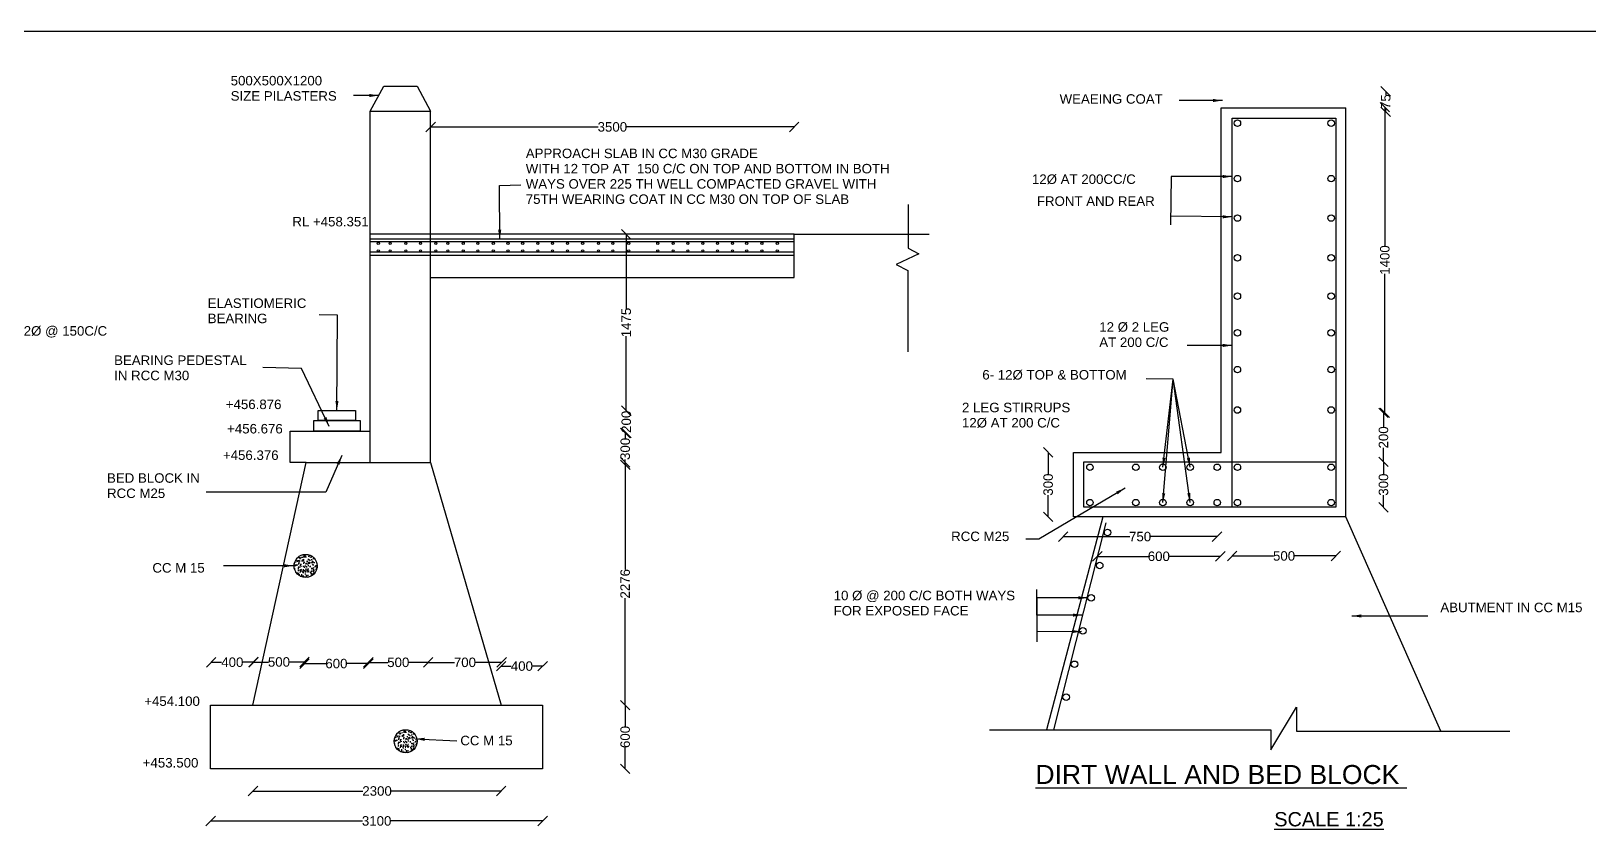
# Model space of a CAD drawing. Header units: millimetres. Extents: x -53237271 to -53214178, y 22158401 to 22173572.
# Drawn here: x -53226931 to -53218724, y 22169341 to 22173572 of the extents above; entities that cross this region are included whole.
import ezdxf

# ---------------------------------------------------------------- set-up
doc = ezdxf.new("R2010")
doc.units = ezdxf.units.MM
doc.header["$MEASUREMENT"] = 0
for name, color, linetype in [('DIMENSION', 7, 'Continuous'), ('DRAWING', 2, 'Continuous'), ('TEXT', 7, 'Continuous')]:
    doc.layers.add(name, color=color, linetype=linetype)
doc.styles.get("Standard").update_dxf_attribs({"font": 'arial.ttf', "height": 50})
doc.dimstyles.get("Standard").update_dxf_attribs({"dimtxt": 50, "dimasz": 50, "dimexe": 0.18, "dimexo": 0.0625, "dimgap": 0.09, "dimtad": 0, "dimdec": 0, "dimzin": 0, "dimdsep": 46, "dimtxsty": 'Standard', "dimblk": 'OBLIQUE', "dimcen": 0.09, "dimse1": 1, "dimse2": 1, "dimadec": 0, "dimazin": 0, "dimtfac": 1, "dimtdec": 0, "dimtofl": 0, "dimtmove": 0, "dimatfit": 3, "dimfxl": 1, "dimtolj": 1, "dimtzin": 0, "dimarcsym": 0})

# ---------------------------------------------------------------- blocks, each defined once
blk = doc.blocks.new('_Oblique')
at = {"color": 0, "linetype": 'ByBlock', "lineweight": -2}
blk.add_line((-0.5, -0.5), (0.5, 0.5), dxfattribs=at)
blk = doc.blocks.new('*D89')
at = {"layer": 'Defpoints', "color": 0, "transparency": 16777216}
for p in [(-53222911.3, 22173067.6), (-53224826.4, 22172502.3), (-53222911.3, 22172502.3)]:
    blk.add_point(p, dxfattribs=at)
at = {"layer": 'DIMENSION', "color": 0, "lineweight": -2, "transparency": 16777216}
for p, q in [((-53224826.4, 22173067.6), (-53223943.5, 22173067.6)), ((-53222911.3, 22173067.6), (-53223794.2, 22173067.6))]:
    blk.add_line(p, q, dxfattribs=at)
at = {"layer": 'DIMENSION', "color": 0, "lineweight": -2, "transparency": 16777216, "xscale": 50, "yscale": 50, "zscale": 50, "rotation": 180}
blk.add_blockref('_Oblique', (-53224826.4, 22173067.6), dxfattribs=at)
at = {"layer": 'DIMENSION', "color": 0, "lineweight": -2, "transparency": 16777216, "xscale": 50, "yscale": 50, "zscale": 50}
blk.add_blockref('_Oblique', (-53222911.3, 22173067.6), dxfattribs=at)
at = {"layer": 'DIMENSION', "color": 0, "transparency": 16777216, "insert": (-53223868.8, 22173067.6), "char_height": 50, "attachment_point": 5}
blk.add_mtext('\\A1;3500', dxfattribs=at)
blk = doc.blocks.new('*D90')
at = {"layer": 'Defpoints', "color": 0, "transparency": 16777216}
for p in [(-53225145.2, 22172502.3), (-53225145.2, 22171573.7), (-53223795.8, 22171573.7)]:
    blk.add_point(p, dxfattribs=at)
at = {"layer": 'DIMENSION', "color": 0, "lineweight": -2, "transparency": 16777216}
for p, q in [((-53223795.8, 22172502.3), (-53223795.8, 22172110.6)), ((-53223795.8, 22171573.7), (-53223795.8, 22171965.4))]:
    blk.add_line(p, q, dxfattribs=at)
at = {"layer": 'DIMENSION', "color": 0, "lineweight": -2, "transparency": 16777216, "xscale": 50, "yscale": 50, "zscale": 50}
for p, rotation in [((-53223795.8, 22172502.3), 90), ((-53223795.8, 22171573.7), 270)]:
    blk.add_blockref('_Oblique', p, dxfattribs=dict(at, rotation=rotation))
at = {"layer": 'DIMENSION', "color": 0, "transparency": 16777216, "insert": (-53223795.8, 22172038), "char_height": 50, "attachment_point": 5, "rotation": 90}
blk.add_mtext('\\A1;1475', dxfattribs=at)
blk = doc.blocks.new('*D91')
at = {"layer": 'Defpoints', "color": 0, "transparency": 16777216}
for p in [(-53223795.8, 22171573.7), (-53223801.6, 22171456.8), (-53223795.4, 22171456.8)]:
    blk.add_point(p, dxfattribs=at)
at = {"layer": 'DIMENSION', "color": 0, "lineweight": -2, "transparency": 16777216}
for p, q in [((-53223795.4, 22171573.7), (-53223795.4, 22171570.9)), ((-53223795.4, 22171456.8), (-53223795.4, 22171459.6))]:
    blk.add_line(p, q, dxfattribs=at)
at = {"layer": 'DIMENSION', "color": 0, "lineweight": -2, "transparency": 16777216, "xscale": 50, "yscale": 50, "zscale": 50}
for p, rotation in [((-53223795.4, 22171573.7), 90), ((-53223795.4, 22171456.8), 270)]:
    blk.add_blockref('_Oblique', p, dxfattribs=dict(at, rotation=rotation))
at = {"layer": 'DIMENSION', "color": 0, "transparency": 16777216, "insert": (-53223795.4, 22171515.3), "char_height": 50, "attachment_point": 5, "rotation": 90}
blk.add_mtext('\\A1;200', dxfattribs=at)
blk = doc.blocks.new('*D92')
at = {"layer": 'Defpoints', "color": 0, "transparency": 16777216}
for p in [(-53223795.4, 22171456.8), (-53223803.9, 22171288.5), (-53223800.8, 22171288.5)]:
    blk.add_point(p, dxfattribs=at)
at = {"layer": 'DIMENSION', "color": 0, "lineweight": -2, "transparency": 16777216}
for p, q in [((-53223800.8, 22171456.8), (-53223800.8, 22171427.9)), ((-53223800.8, 22171288.5), (-53223800.8, 22171317.4))]:
    blk.add_line(p, q, dxfattribs=at)
at = {"layer": 'DIMENSION', "color": 0, "lineweight": -2, "transparency": 16777216, "xscale": 50, "yscale": 50, "zscale": 50}
for p, rotation in [((-53223800.8, 22171456.8), 90), ((-53223800.8, 22171288.5), 270)]:
    blk.add_blockref('_Oblique', p, dxfattribs=dict(at, rotation=rotation))
at = {"layer": 'DIMENSION', "color": 0, "transparency": 16777216, "insert": (-53223800.8, 22171372.7), "char_height": 50, "attachment_point": 5, "rotation": 90}
blk.add_mtext('\\A1;300', dxfattribs=at)
blk = doc.blocks.new('*D93')
at = {"layer": 'Defpoints', "color": 0, "transparency": 16777216}
for p in [(-53224826.4, 22171301.6), (-53224935.6, 22170023.7), (-53223801.4, 22170023.7)]:
    blk.add_point(p, dxfattribs=at)
at = {"layer": 'DIMENSION', "color": 0, "lineweight": -2, "transparency": 16777216}
for p, q in [((-53223801.4, 22171301.6), (-53223801.4, 22170737.8)), ((-53223801.4, 22170023.7), (-53223801.4, 22170587.5))]:
    blk.add_line(p, q, dxfattribs=at)
at = {"layer": 'DIMENSION', "color": 0, "lineweight": -2, "transparency": 16777216, "xscale": 50, "yscale": 50, "zscale": 50}
for p, rotation in [((-53223801.4, 22171301.6), 90), ((-53223801.4, 22170023.7), 270)]:
    blk.add_blockref('_Oblique', p, dxfattribs=dict(at, rotation=rotation))
at = {"layer": 'DIMENSION', "color": 0, "transparency": 16777216, "insert": (-53223801.4, 22170662.6), "char_height": 50, "attachment_point": 5, "rotation": 90}
blk.add_mtext('\\A1;2276', dxfattribs=at)
blk = doc.blocks.new('*D94')
at = {"layer": 'Defpoints', "color": 0, "transparency": 16777216}
for p in [(-53224236.1, 22170023.7), (-53224236.1, 22169688.5), (-53223801.3, 22169688.5)]:
    blk.add_point(p, dxfattribs=at)
at = {"layer": 'DIMENSION', "color": 0, "lineweight": -2, "transparency": 16777216}
for p, q in [((-53223801.3, 22170023.7), (-53223801.3, 22169911.5)), ((-53223801.3, 22169688.5), (-53223801.3, 22169800.7))]:
    blk.add_line(p, q, dxfattribs=at)
at = {"layer": 'DIMENSION', "color": 0, "lineweight": -2, "transparency": 16777216, "xscale": 50, "yscale": 50, "zscale": 50}
for p, rotation in [((-53223801.3, 22170023.7), 90), ((-53223801.3, 22169688.5), 270)]:
    blk.add_blockref('_Oblique', p, dxfattribs=dict(at, rotation=rotation))
at = {"layer": 'DIMENSION', "color": 0, "transparency": 16777216, "insert": (-53223801.3, 22169856.1), "char_height": 50, "attachment_point": 5, "rotation": 90}
blk.add_mtext('\\A1;600', dxfattribs=at)
blk = doc.blocks.new('*D95')
at = {"layer": 'Defpoints', "color": 0, "transparency": 16777216}
for p in [(-53225762.1, 22170023.7), (-53224455, 22170023.7), (-53225762.1, 22169571.5)]:
    blk.add_point(p, dxfattribs=at)
at = {"layer": 'DIMENSION', "color": 0, "lineweight": -2, "transparency": 16777216}
for p, q in [((-53225762.1, 22169571.5), (-53225183.6, 22169571.5)), ((-53224455, 22169571.5), (-53225033.5, 22169571.5))]:
    blk.add_line(p, q, dxfattribs=at)
at = {"layer": 'DIMENSION', "color": 0, "lineweight": -2, "transparency": 16777216, "xscale": 50, "yscale": 50, "zscale": 50, "rotation": 180}
blk.add_blockref('_Oblique', (-53225762.1, 22169571.5), dxfattribs=at)
at = {"layer": 'DIMENSION', "color": 0, "lineweight": -2, "transparency": 16777216, "xscale": 50, "yscale": 50, "zscale": 50}
blk.add_blockref('_Oblique', (-53224455, 22169571.5), dxfattribs=at)
at = {"layer": 'DIMENSION', "color": 0, "transparency": 16777216, "insert": (-53225108.5, 22169571.5), "char_height": 50, "attachment_point": 5}
blk.add_mtext('\\A1;2300', dxfattribs=at)
blk = doc.blocks.new('*D96')
at = {"layer": 'Defpoints', "color": 0, "transparency": 16777216}
for p in [(-53225985.2, 22169688.5), (-53224236.1, 22169688.5), (-53225985.2, 22169414)]:
    blk.add_point(p, dxfattribs=at)
at = {"layer": 'DIMENSION', "color": 0, "lineweight": -2, "transparency": 16777216}
for p, q in [((-53225985.2, 22169414), (-53225185.3, 22169414)), ((-53224236.1, 22169414), (-53225036, 22169414))]:
    blk.add_line(p, q, dxfattribs=at)
at = {"layer": 'DIMENSION', "color": 0, "lineweight": -2, "transparency": 16777216, "xscale": 50, "yscale": 50, "zscale": 50, "rotation": 180}
blk.add_blockref('_Oblique', (-53225985.2, 22169414), dxfattribs=at)
at = {"layer": 'DIMENSION', "color": 0, "lineweight": -2, "transparency": 16777216, "xscale": 50, "yscale": 50, "zscale": 50}
blk.add_blockref('_Oblique', (-53224236.1, 22169414), dxfattribs=at)
at = {"layer": 'DIMENSION', "color": 0, "transparency": 16777216, "insert": (-53225110.7, 22169414), "char_height": 50, "attachment_point": 5}
blk.add_mtext('\\A1;3100', dxfattribs=at)
blk = doc.blocks.new('*D97')
at = {"layer": 'Defpoints', "color": 0, "transparency": 16777216}
for p in [(-53224236.1, 22170229), (-53224455, 22170023.7), (-53224236.1, 22170023.7)]:
    blk.add_point(p, dxfattribs=at)
at = {"layer": 'DIMENSION', "color": 0, "lineweight": -2, "transparency": 16777216}
for p, q in [((-53224455, 22170229), (-53224401.8, 22170229)), ((-53224236.1, 22170229), (-53224289.3, 22170229))]:
    blk.add_line(p, q, dxfattribs=at)
at = {"layer": 'DIMENSION', "color": 0, "lineweight": -2, "transparency": 16777216, "xscale": 50, "yscale": 50, "zscale": 50, "rotation": 180}
blk.add_blockref('_Oblique', (-53224455, 22170229), dxfattribs=at)
at = {"layer": 'DIMENSION', "color": 0, "lineweight": -2, "transparency": 16777216, "xscale": 50, "yscale": 50, "zscale": 50}
blk.add_blockref('_Oblique', (-53224236.1, 22170229), dxfattribs=at)
at = {"layer": 'DIMENSION', "color": 0, "transparency": 16777216, "insert": (-53224345.5, 22170229), "char_height": 50, "attachment_point": 5}
blk.add_mtext('\\A1;400', dxfattribs=at)
blk = doc.blocks.new('*D98')
at = {"layer": 'Defpoints', "color": 0, "transparency": 16777216}
for p in [(-53224839.3, 22170248.8), (-53224839.3, 22170246.2), (-53224451.9, 22170241.9)]:
    blk.add_point(p, dxfattribs=at)
at = {"layer": 'DIMENSION', "color": 0, "lineweight": -2, "transparency": 16777216}
for p, q in [((-53224839.3, 22170248.8), (-53224700.6, 22170248.8)), ((-53224451.9, 22170248.8), (-53224590.5, 22170248.8))]:
    blk.add_line(p, q, dxfattribs=at)
at = {"layer": 'DIMENSION', "color": 0, "lineweight": -2, "transparency": 16777216, "xscale": 50, "yscale": 50, "zscale": 50, "rotation": 180}
blk.add_blockref('_Oblique', (-53224839.3, 22170248.8), dxfattribs=at)
at = {"layer": 'DIMENSION', "color": 0, "lineweight": -2, "transparency": 16777216, "xscale": 50, "yscale": 50, "zscale": 50}
blk.add_blockref('_Oblique', (-53224451.9, 22170248.8), dxfattribs=at)
at = {"layer": 'DIMENSION', "color": 0, "transparency": 16777216, "insert": (-53224645.6, 22170248.8), "char_height": 50, "attachment_point": 5}
blk.add_mtext('\\A1;700', dxfattribs=at)
blk = doc.blocks.new('*D99')
at = {"layer": 'Defpoints', "color": 0, "transparency": 16777216}
for p in [(-53225154.2, 22170248.8), (-53225154.2, 22170246.2), (-53224839.3, 22170246.2)]:
    blk.add_point(p, dxfattribs=at)
at = {"layer": 'DIMENSION', "color": 0, "lineweight": -2, "transparency": 16777216}
for p, q in [((-53225154.2, 22170248.8), (-53225052, 22170248.8)), ((-53224839.3, 22170248.8), (-53224941.5, 22170248.8))]:
    blk.add_line(p, q, dxfattribs=at)
at = {"layer": 'DIMENSION', "color": 0, "lineweight": -2, "transparency": 16777216, "xscale": 50, "yscale": 50, "zscale": 50, "rotation": 180}
blk.add_blockref('_Oblique', (-53225154.2, 22170248.8), dxfattribs=at)
at = {"layer": 'DIMENSION', "color": 0, "lineweight": -2, "transparency": 16777216, "xscale": 50, "yscale": 50, "zscale": 50}
blk.add_blockref('_Oblique', (-53224839.3, 22170248.8), dxfattribs=at)
at = {"layer": 'DIMENSION', "color": 0, "transparency": 16777216, "insert": (-53224996.7, 22170248.8), "char_height": 50, "attachment_point": 5}
blk.add_mtext('\\A1;500', dxfattribs=at)
blk = doc.blocks.new('*D100')
at = {"layer": 'Defpoints', "color": 0, "transparency": 16777216}
for p in [(-53225491.2, 22170250.7), (-53225491.2, 22170242.4), (-53225154.2, 22170246.2)]:
    blk.add_point(p, dxfattribs=at)
at = {"layer": 'DIMENSION', "color": 0, "lineweight": -2, "transparency": 16777216}
for p, q in [((-53225491.2, 22170242.4), (-53225378.1, 22170242.4)), ((-53225154.2, 22170242.4), (-53225267.3, 22170242.4))]:
    blk.add_line(p, q, dxfattribs=at)
at = {"layer": 'DIMENSION', "color": 0, "lineweight": -2, "transparency": 16777216, "xscale": 50, "yscale": 50, "zscale": 50, "rotation": 180}
blk.add_blockref('_Oblique', (-53225491.2, 22170242.4), dxfattribs=at)
at = {"layer": 'DIMENSION', "color": 0, "lineweight": -2, "transparency": 16777216, "xscale": 50, "yscale": 50, "zscale": 50}
blk.add_blockref('_Oblique', (-53225154.2, 22170242.4), dxfattribs=at)
at = {"layer": 'DIMENSION', "color": 0, "transparency": 16777216, "insert": (-53225322.7, 22170242.4), "char_height": 50, "attachment_point": 5}
blk.add_mtext('\\A1;600', dxfattribs=at)
blk = doc.blocks.new('*D101')
at = {"layer": 'Defpoints', "color": 0, "transparency": 16777216}
for p in [(-53225759.7, 22170250.8), (-53225759.7, 22170250.8), (-53225491.2, 22170242.4)]:
    blk.add_point(p, dxfattribs=at)
at = {"layer": 'DIMENSION', "color": 0, "lineweight": -2, "transparency": 16777216}
for p, q in [((-53225759.7, 22170250.8), (-53225680.7, 22170250.8)), ((-53225491.2, 22170250.8), (-53225570.2, 22170250.8))]:
    blk.add_line(p, q, dxfattribs=at)
at = {"layer": 'DIMENSION', "color": 0, "lineweight": -2, "transparency": 16777216, "xscale": 50, "yscale": 50, "zscale": 50, "rotation": 180}
blk.add_blockref('_Oblique', (-53225759.7, 22170250.8), dxfattribs=at)
at = {"layer": 'DIMENSION', "color": 0, "lineweight": -2, "transparency": 16777216, "xscale": 50, "yscale": 50, "zscale": 50}
blk.add_blockref('_Oblique', (-53225491.2, 22170250.8), dxfattribs=at)
at = {"layer": 'DIMENSION', "color": 0, "transparency": 16777216, "insert": (-53225625.4, 22170250.8), "char_height": 50, "attachment_point": 5}
blk.add_mtext('\\A1;500', dxfattribs=at)
blk = doc.blocks.new('*D102')
at = {"layer": 'Defpoints', "color": 0, "transparency": 16777216}
for p in [(-53225982.2, 22170249.4), (-53225982.2, 22170245.3), (-53225759.7, 22170250.8)]:
    blk.add_point(p, dxfattribs=at)
at = {"layer": 'DIMENSION', "color": 0, "lineweight": -2, "transparency": 16777216}
for p, q in [((-53225982.2, 22170249.4), (-53225927.2, 22170249.4)), ((-53225759.7, 22170249.4), (-53225814.7, 22170249.4))]:
    blk.add_line(p, q, dxfattribs=at)
at = {"layer": 'DIMENSION', "color": 0, "lineweight": -2, "transparency": 16777216, "xscale": 50, "yscale": 50, "zscale": 50, "rotation": 180}
blk.add_blockref('_Oblique', (-53225982.2, 22170249.4), dxfattribs=at)
at = {"layer": 'DIMENSION', "color": 0, "lineweight": -2, "transparency": 16777216, "xscale": 50, "yscale": 50, "zscale": 50}
blk.add_blockref('_Oblique', (-53225759.7, 22170249.4), dxfattribs=at)
at = {"layer": 'DIMENSION', "color": 0, "transparency": 16777216, "insert": (-53225871, 22170249.4), "char_height": 50, "attachment_point": 5}
blk.add_mtext('\\A1;400', dxfattribs=at)
blk = doc.blocks.new('*D103')
at = {"layer": 'Defpoints', "color": 0, "transparency": 16777216}
for p in [(-53220603, 22171065.1), (-53220056.9, 22171065.1), (-53220603, 22170808.9)]:
    blk.add_point(p, dxfattribs=at)
at = {"layer": 'DIMENSION', "color": 0, "lineweight": -2, "transparency": 16777216}
for p, q in [((-53220603, 22170808.9), (-53220385.2, 22170808.9)), ((-53220056.9, 22170808.9), (-53220274.7, 22170808.9))]:
    blk.add_line(p, q, dxfattribs=at)
at = {"layer": 'DIMENSION', "color": 0, "lineweight": -2, "transparency": 16777216, "xscale": 50, "yscale": 50, "zscale": 50, "rotation": 180}
blk.add_blockref('_Oblique', (-53220603, 22170808.9), dxfattribs=at)
at = {"layer": 'DIMENSION', "color": 0, "lineweight": -2, "transparency": 16777216, "xscale": 50, "yscale": 50, "zscale": 50}
blk.add_blockref('_Oblique', (-53220056.9, 22170808.9), dxfattribs=at)
at = {"layer": 'DIMENSION', "color": 0, "transparency": 16777216, "insert": (-53220330, 22170808.9), "char_height": 50, "attachment_point": 5}
blk.add_mtext('\\A1;500', dxfattribs=at)
blk = doc.blocks.new('*D104')
at = {"layer": 'Defpoints', "color": 0, "transparency": 16777216}
for p in [(-53221313.5, 22170807.1), (-53221313.5, 22170807.1), (-53220666.1, 22170809.2)]:
    blk.add_point(p, dxfattribs=at)
at = {"layer": 'DIMENSION', "color": 0, "lineweight": -2, "transparency": 16777216}
for p, q in [((-53221313.5, 22170807.1), (-53221045.2, 22170807.1)), ((-53220666.1, 22170807.1), (-53220934.4, 22170807.1))]:
    blk.add_line(p, q, dxfattribs=at)
at = {"layer": 'DIMENSION', "color": 0, "lineweight": -2, "transparency": 16777216, "xscale": 50, "yscale": 50, "zscale": 50, "rotation": 180}
blk.add_blockref('_Oblique', (-53221313.5, 22170807.1), dxfattribs=at)
at = {"layer": 'DIMENSION', "color": 0, "lineweight": -2, "transparency": 16777216, "xscale": 50, "yscale": 50, "zscale": 50}
blk.add_blockref('_Oblique', (-53220666.1, 22170807.1), dxfattribs=at)
at = {"layer": 'DIMENSION', "color": 0, "transparency": 16777216, "insert": (-53220989.8, 22170807.1), "char_height": 50, "attachment_point": 5}
blk.add_mtext('\\A1;600', dxfattribs=at)
blk = doc.blocks.new('*D105')
at = {"layer": 'Defpoints', "color": 0, "transparency": 16777216}
for p in [(-53221493.7, 22170919.4), (-53221493.7, 22170910.9), (-53220683.1, 22170908.8)]:
    blk.add_point(p, dxfattribs=at)
at = {"layer": 'DIMENSION', "color": 0, "lineweight": -2, "transparency": 16777216}
for p, q in [((-53221493.7, 22170910.9), (-53221143.4, 22170910.9)), ((-53220683.1, 22170910.9), (-53221033.4, 22170910.9))]:
    blk.add_line(p, q, dxfattribs=at)
at = {"layer": 'DIMENSION', "color": 0, "lineweight": -2, "transparency": 16777216, "xscale": 50, "yscale": 50, "zscale": 50, "rotation": 180}
blk.add_blockref('_Oblique', (-53221493.7, 22170910.9), dxfattribs=at)
at = {"layer": 'DIMENSION', "color": 0, "lineweight": -2, "transparency": 16777216, "xscale": 50, "yscale": 50, "zscale": 50}
blk.add_blockref('_Oblique', (-53220683.1, 22170910.9), dxfattribs=at)
at = {"layer": 'DIMENSION', "color": 0, "transparency": 16777216, "insert": (-53221088.4, 22170910.9), "char_height": 50, "attachment_point": 5}
blk.add_mtext('\\A1;750', dxfattribs=at)
blk = doc.blocks.new('*D106')
at = {"layer": 'Defpoints', "color": 0, "transparency": 16777216}
for p in [(-53221439, 22171354.3), (-53221572.8, 22171014.9), (-53221439, 22171014.9)]:
    blk.add_point(p, dxfattribs=at)
at = {"layer": 'DIMENSION', "color": 0, "lineweight": -2, "transparency": 16777216}
for p, q in [((-53221572.8, 22171354.3), (-53221572.8, 22171239.8)), ((-53221572.8, 22171014.9), (-53221572.8, 22171129.4))]:
    blk.add_line(p, q, dxfattribs=at)
at = {"layer": 'DIMENSION', "color": 0, "lineweight": -2, "transparency": 16777216, "xscale": 50, "yscale": 50, "zscale": 50}
for p, rotation in [((-53221572.8, 22171354.3), 90), ((-53221572.8, 22171014.9), 270)]:
    blk.add_blockref('_Oblique', p, dxfattribs=dict(at, rotation=rotation))
at = {"layer": 'DIMENSION', "color": 0, "transparency": 16777216, "insert": (-53221572.8, 22171184.6), "char_height": 50, "attachment_point": 5, "rotation": 90}
blk.add_mtext('\\A1;300', dxfattribs=at)
blk = doc.blocks.new('*D107')
at = {"layer": 'Defpoints', "color": 0, "transparency": 16777216}
for p in [(-53220056.9, 22171304.2), (-53220056.9, 22171065.1), (-53219806.1, 22171065.1)]:
    blk.add_point(p, dxfattribs=at)
at = {"layer": 'DIMENSION', "color": 0, "lineweight": -2, "transparency": 16777216}
for p, q in [((-53219806.1, 22171304.2), (-53219806.1, 22171239.8)), ((-53219806.1, 22171065.1), (-53219806.1, 22171129.4))]:
    blk.add_line(p, q, dxfattribs=at)
at = {"layer": 'DIMENSION', "color": 0, "lineweight": -2, "transparency": 16777216, "xscale": 50, "yscale": 50, "zscale": 50}
for p, rotation in [((-53219806.1, 22171304.2), 90), ((-53219806.1, 22171065.1), 270)]:
    blk.add_blockref('_Oblique', p, dxfattribs=dict(at, rotation=rotation))
at = {"layer": 'DIMENSION', "color": 0, "transparency": 16777216, "insert": (-53219806.1, 22171184.6), "char_height": 50, "attachment_point": 5, "rotation": 90}
blk.add_mtext('\\A1;300', dxfattribs=at)
blk = doc.blocks.new('*D108')
at = {"layer": 'Defpoints', "color": 0, "transparency": 16777216}
for p in [(-53219801.4, 22171562.2), (-53219806.1, 22171304.2), (-53219806.1, 22171304.2)]:
    blk.add_point(p, dxfattribs=at)
at = {"layer": 'DIMENSION', "color": 0, "lineweight": -2, "transparency": 16777216}
for p, q in [((-53219806.1, 22171562.2), (-53219806.1, 22171488.8)), ((-53219806.1, 22171304.2), (-53219806.1, 22171377.5))]:
    blk.add_line(p, q, dxfattribs=at)
at = {"layer": 'DIMENSION', "color": 0, "lineweight": -2, "transparency": 16777216, "xscale": 50, "yscale": 50, "zscale": 50}
for p, rotation in [((-53219806.1, 22171562.2), 90), ((-53219806.1, 22171304.2), 270)]:
    blk.add_blockref('_Oblique', p, dxfattribs=dict(at, rotation=rotation))
at = {"layer": 'DIMENSION', "color": 0, "transparency": 16777216, "insert": (-53219806.1, 22171433.2), "char_height": 50, "attachment_point": 5, "rotation": 90}
blk.add_mtext('\\A1;200', dxfattribs=at)
blk = doc.blocks.new('*D109')
at = {"layer": 'Defpoints', "color": 0, "transparency": 16777216}
for p in [(-53219810.8, 22173171.8), (-53219799, 22173171.8), (-53219801.4, 22171562.2)]:
    blk.add_point(p, dxfattribs=at)
at = {"layer": 'DIMENSION', "color": 0, "lineweight": -2, "transparency": 16777216}
for p, q in [((-53219799, 22173171.8), (-53219799, 22172439.3)), ((-53219799, 22171562.2), (-53219799, 22172294.7))]:
    blk.add_line(p, q, dxfattribs=at)
at = {"layer": 'DIMENSION', "color": 0, "lineweight": -2, "transparency": 16777216, "xscale": 50, "yscale": 50, "zscale": 50}
for p, rotation in [((-53219799, 22173171.8), 90), ((-53219799, 22171562.2), 270)]:
    blk.add_blockref('_Oblique', p, dxfattribs=dict(at, rotation=rotation))
at = {"layer": 'DIMENSION', "color": 0, "transparency": 16777216, "insert": (-53219799, 22172367), "char_height": 50, "attachment_point": 5, "rotation": 90}
blk.add_mtext('\\A1;1400', dxfattribs=at)
blk = doc.blocks.new('*D110')
at = {"layer": 'Defpoints', "color": 0, "transparency": 16777216}
for p in [(-53219801.4, 22173255.1), (-53219794.4, 22173255.1), (-53219803.2, 22173146.8)]:
    blk.add_point(p, dxfattribs=at)
at = {"layer": 'DIMENSION', "color": 0, "lineweight": -2, "transparency": 16777216}
for p, q in [((-53219794.4, 22173255.1), (-53219794.4, 22173236.9)), ((-53219794.4, 22173146.8), (-53219794.4, 22173165.1))]:
    blk.add_line(p, q, dxfattribs=at)
at = {"layer": 'DIMENSION', "color": 0, "lineweight": -2, "transparency": 16777216, "xscale": 50, "yscale": 50, "zscale": 50}
for p, rotation in [((-53219794.4, 22173255.1), 90), ((-53219794.4, 22173146.8), 270)]:
    blk.add_blockref('_Oblique', p, dxfattribs=dict(at, rotation=rotation))
at = {"layer": 'DIMENSION', "color": 0, "transparency": 16777216, "insert": (-53219794.4, 22173201), "char_height": 50, "attachment_point": 5, "rotation": 90}
blk.add_mtext('\\A1;75', dxfattribs=at)

msp = doc.modelspace()

# ---------------------------------------------------------------- hatches: boundary and pattern name
at = {"layer": 'DIMENSION'}
h = msp.add_hatch(dxfattribs=at)
h.set_pattern_fill('AR-CONC,_O', color=0, scale=5)
h.set_pattern_definition([(50, (-5171.062, 4311.425), (35.86300913, -3.137606749), [3.75, -41.25]), (355, (-5171.062, 4311.425), (-6.93756668, 37.609606685), [3, -33]), (100.4514, (-5168.074, 4311.164), (28.925469086, 34.471977103), [3.1870095, -35.0571056]), (46.1842, (-5171.062, 4321.425), (53.36205243, -8.275950716), [5.625, -61.875]), (96.6356, (-5166.616, 4320.735), (46.733135277, 48.705893545), [4.7805144, -52.58565]), (351.1842, (-5171.06, 4321.425), (46.733097257, 48.705930046), [4.5, -49.5]), (21, (-5166.062, 4318.925), (29.845352606, -20.130944533), [3.75, -41.25]), (326, (-5166.062, 4318.925), (12.165766596, 36.257502252), [3, -33]), (71.4514, (-5163.575, 4317.247), (42.01113143, 16.126524835), [3.1870095, -35.0571056]), (37.5, (-5171.062, 4311.425), (0.607992766, 16.6446926916), [0, -32.6, 0, -33.5, 0, -33.125]), (7.5, (-5171.062, 4311.425), (13.153476872, 19.720585594), [0, -19.1, 0, -31.85, 0, -12.625]), (327.5, (-5182.212, 4311.425), (26.6911218086, -1.1277435867), [0, -12.5, 0, -39, 0, -51.75]), (317.5, (-5187.212, 4311.425), (29.159308467, 5.005249117), [0, -16.25, 0, -25.9, 0, -36.75])])
h.paths.add_polyline_path([(-53225423.9, 22170756.7, 1), (-53225545.6, 22170756.7, 1)])
h = msp.add_hatch(dxfattribs=at)
h.set_pattern_fill('AR-CONC,_O', color=0, scale=5)
h.set_pattern_definition([(50, (-4644.103, 3388.484), (35.86300913, -3.137606749), [3.75, -41.25]), (355, (-4644.103, 3388.484), (-6.93756668, 37.609606685), [3, -33]), (100.4514, (-4641.114, 3388.222), (28.925469086, 34.471977103), [3.1870095, -35.0571056]), (46.1842, (-4644.103, 3398.484), (53.36205243, -8.275950716), [5.625, -61.875]), (96.6356, (-4639.656, 3397.794), (46.733135277, 48.705893545), [4.7805144, -52.58565]), (351.1842, (-4644.1, 3398.484), (46.733097257, 48.705930046), [4.5, -49.5]), (21, (-4639.103, 3395.984), (29.845352606, -20.130944533), [3.75, -41.25]), (326, (-4639.103, 3395.984), (12.165766596, 36.257502252), [3, -33]), (71.4514, (-4636.615, 3394.306), (42.01113143, 16.126524835), [3.1870095, -35.0571056]), (37.5, (-4644.103, 3388.484), (0.607992766, 16.6446926916), [0, -32.6, 0, -33.5, 0, -33.125]), (7.5, (-4644.103, 3388.484), (13.153476872, 19.720585594), [0, -19.1, 0, -31.85, 0, -12.625]), (327.5, (-4655.253, 3388.484), (26.6911218086, -1.1277435867), [0, -12.5, 0, -39, 0, -51.75]), (317.5, (-4660.253, 3388.484), (29.159308467, 5.005249117), [0, -16.25, 0, -25.9, 0, -36.75])])
h.paths.add_polyline_path([(-53224896.9, 22169833.7, 1), (-53225018.6, 22169833.7, 1)])

# ---------------------------------------------------------------- linework, layer by layer
at = {"layer": 'DIMENSION', "color": 0}
msp.add_lwpolyline([(-53214178, 22158401.3), (-53237270.9, 22158401.3), (-53237270.9, 22173571.8), (-53214178, 22173571.8)], close=True, dxfattribs=at)
at = {"layer": 'DRAWING', "color": 0}
for points in [[(-53225145.2, 22173150.9), (-53225072.5, 22173282), (-53224896.4, 22173282), (-53224826.4, 22173150.9)], [(-53225145.2, 22171301.6), (-53225145.2, 22173150.9), (-53224826.4, 22173150.9)], [(-53224826.4, 22172274.6), (-53224826.4, 22173152.8)], [(-53221285.4, 22171014.9), (-53221439, 22171014.9), (-53221439, 22171354.3), (-53220661.9, 22171354.3), (-53220661.9, 22173168.2), (-53220003.8, 22173168.2)], [(-53220003.8, 22171014.9), (-53220003.8, 22173168.2)], [(-53222310.9, 22172659.9), (-53222310.9, 22172430.2), (-53222253.5, 22172399), (-53222374.2, 22172342.9), (-53222312.8, 22172311.3), (-53222312.8, 22171883.8)], [(-53222911.3, 22172502.3), (-53225145.2, 22172502.3)], [(-53222911.3, 22172476.1), (-53225145.2, 22172476.1)], [(-53222911.3, 22172462.4), (-53225145.2, 22172462.4)], [(-53224826.4, 22171301.6), (-53224826.4, 22172274.6), (-53222911.3, 22172274.6), (-53222911.3, 22172502.3), (-53222198.9, 22172502.3)], [(-53222911.3, 22172407.9), (-53225145.2, 22172407.9)], [(-53222911.3, 22172391.5), (-53225145.2, 22172391.5)], [(-53225482.1, 22171301.6), (-53225566.3, 22171301.6), (-53225566.3, 22171466.2), (-53225145.2, 22171466.2)], [(-53225762.1, 22170023.7), (-53225482.1, 22171301.6), (-53224826.4, 22171301.6), (-53224455, 22170023.7)], [(-53219504.3, 22169886.7), (-53220003.8, 22171014.9), (-53221285.4, 22171014.9), (-53221581.1, 22169892.9)], [(-53221268.9, 22170983.5), (-53221544.7, 22169892.9)], [(-53221881.1, 22169892.9), (-53220399.1, 22169892.9), (-53220399.1, 22169787.8), (-53220264.5, 22170013.5), (-53220264.5, 22169886.7), (-53219141.1, 22169886.7)]]:
    msp.add_lwpolyline(points, dxfattribs=at)
for points in [[(-53220056.9, 22171065.1), (-53220603, 22171065.1), (-53220603, 22173113.1), (-53220056.9, 22173113.1)], [(-53225222.5, 22171522.2), (-53225417.9, 22171522.2), (-53225417.9, 22171574.8), (-53225222.5, 22171574.8)], [(-53225196.9, 22171466.2), (-53225441.4, 22171466.2), (-53225441.4, 22171522.2), (-53225196.9, 22171522.2)], [(-53221384.3, 22171304.2), (-53220056.9, 22171304.2), (-53220056.9, 22171065.1), (-53221384.3, 22171065.1)], [(-53225985.2, 22170023.7), (-53224236.1, 22170023.7), (-53224236.1, 22169688.5), (-53225985.2, 22169688.5)]]:
    msp.add_lwpolyline(points, close=True, dxfattribs=at)
for centre, radius in [((-53220576, 22173087.9), 17.2), ((-53220081.7, 22173087.9), 17.2), ((-53220576, 22172795.6), 17.2), ((-53220081.7, 22172795.6), 17.2), ((-53220576, 22172588), 17.2), ((-53220081.7, 22172588), 17.2), ((-53225101.9, 22172454.7), 5.54), ((-53225039.1, 22172454.7), 5.54), ((-53224957.3, 22172454.7), 5.54), ((-53224879.9, 22172454.7), 5.54), ((-53224799, 22172454.7), 5.54), ((-53224735.8, 22172454.7), 5.54), ((-53224654.3, 22172454.7), 5.54), ((-53224577.7, 22172454.7), 5.54), ((-53224496.1, 22172454.7), 5.54), ((-53224418.8, 22172454.7), 5.54), ((-53224341.3, 22172454.7), 5.54), ((-53224261.9, 22172454.7), 5.54), ((-53224183.9, 22172454.7), 5.54), ((-53224105.6, 22172454.7), 5.54), ((-53224025.5, 22172454.7), 5.54), ((-53223941.8, 22172454.7), 5.54), ((-53223865.9, 22172454.7), 5.54), ((-53223782.8, 22172454.7), 5.54), ((-53223629.8, 22172454.7), 5.54), ((-53223548.9, 22172454.7), 5.54), ((-53223471.5, 22172454.7), 5.54), ((-53223391.9, 22172454.7), 5.54), ((-53223315.1, 22172454.7), 5.54), ((-53223236.3, 22172454.7), 5.54), ((-53223161, 22172454.7), 5.54), ((-53223080.8, 22172454.7), 5.54), ((-53222999.8, 22172454.7), 5.54), ((-53225101.9, 22172415.1), 5.54), ((-53225039.1, 22172415.1), 5.54), ((-53224957.3, 22172415.1), 5.54), ((-53224879.9, 22172415.1), 5.54), ((-53224799, 22172415.1), 5.54), ((-53224735.8, 22172415.1), 5.54), ((-53224654.3, 22172415.1), 5.54), ((-53224577.7, 22172415.1), 5.54), ((-53224496.1, 22172415.1), 5.54), ((-53224418.8, 22172415.1), 5.54), ((-53224341.3, 22172415.1), 5.54), ((-53224261.9, 22172415.1), 5.54), ((-53224183.9, 22172415.1), 5.54), ((-53224105.6, 22172415.1), 5.54), ((-53224025.5, 22172415.1), 5.54), ((-53223941.8, 22172415.1), 5.54), ((-53223865.9, 22172415.1), 5.54), ((-53223782.8, 22172415.1), 5.54), ((-53223629.8, 22172415.1), 5.54), ((-53223548.9, 22172415.1), 5.54), ((-53223471.5, 22172415.1), 5.54), ((-53223391.9, 22172415.1), 5.54), ((-53223315.1, 22172415.1), 5.54), ((-53223236.3, 22172415.1), 5.54), ((-53223161, 22172415.1), 5.54), ((-53223080.8, 22172415.1), 5.54), ((-53222999.8, 22172415.1), 5.54), ((-53220576, 22172378.7), 17.2), ((-53220081.7, 22172378.7), 17.2), ((-53220576, 22172177), 17.2), ((-53220081.7, 22172177), 17.2), ((-53220576, 22171983.5), 17.2), ((-53220081.7, 22171983.5), 17.2), ((-53220576, 22171790), 17.2), ((-53220081.7, 22171790), 17.2), ((-53220576, 22171577.5), 17.2), ((-53220081.7, 22171577.5), 17.2), ((-53221352.5, 22171275.9), 17.2), ((-53221110.5, 22171275.9), 17.2), ((-53220968.4, 22171275.9), 17.2), ((-53220825, 22171275.9), 17.2), ((-53220681.9, 22171275.9), 17.2), ((-53220576, 22171275.9), 17.2), ((-53220081.7, 22171275.9), 17.2), ((-53221352.5, 22171089.8), 17.2), ((-53221110.5, 22171089.8), 17.2), ((-53220968.4, 22171089.8), 17.2), ((-53220825, 22171089.8), 17.2), ((-53220681.9, 22171089.8), 17.2), ((-53220576, 22171089.8), 17.2), ((-53220081.7, 22171089.8), 17.2), ((-53221259.6, 22170932.9), 17.2), ((-53225484.7, 22170756.7), 60.9), ((-53221301.4, 22170759), 17.2), ((-53221346.7, 22170588.8), 17.2), ((-53221389.9, 22170415.2), 17.2), ((-53221433.8, 22170238.9), 17.2), ((-53221478.4, 22170065.5), 17.2), ((-53224957.8, 22169833.7), 60.9)]:
    msp.add_circle(centre, radius, dxfattribs=at)

# ---------------------------------------------------------------- texts
at = {"layer": 'DIMENSION', "color": 0}
for p in [(-53226292.1, 22170721.5), (-53224669.9, 22169812.4)]:
    msp.add_text('CC M 15', height=50, dxfattribs=at).set_placement(p)
at = {"layer": 'TEXT', "color": 0}
for s, height, p in [('500X500X1200', 50, (-53225879.7, 22173286.3)), ('SIZE PILASTERS', 50, (-53225879.7, 22173206)), ('WEAEING COAT', 50, (-53221512.4, 22173189.8)), ('APPROACH SLAB IN CC M30 GRADE', 50, (-53224325, 22172903.4)), ('WITH 12 TOP AT  150 C/C ON TOP AND BOTTOM IN BOTH', 50, (-53224325, 22172823.1)), ('WAYS OVER 225 TH WELL COMPACTED GRAVEL WITH ', 50, (-53224325, 22172742.8)), ('12Ø AT 200CC/C', 50, (-53221658.3, 22172767.6)), ('75TH WEARING COAT IN CC M30 ON TOP OF SLAB', 50, (-53224325, 22172662.4)), ('FRONT AND REAR', 50, (-53221632.3, 22172652.1)), ('RL +458.351', 50, (-53225554.8, 22172544.1)), ('ELASTIOMERIC', 50, (-53226000.6, 22172114.8)), ('BEARING', 50, (-53226000.6, 22172034.5)), ('12 Ø 2 LEG ', 50, (-53221303.5, 22171989.6)), ('4 LEGGED STRP -12Ø @ 150C/C', 50, (-53227606.5, 22171968.9)), ('AT 200 C/C', 50, (-53221303.5, 22171909.2)), ('BEARING PEDESTAL ', 50, (-53226493.7, 22171814.6)), ('IN RCC M30', 50, (-53226493.7, 22171734.3)), ('6- 12Ø TOP & BOTTOM', 50, (-53221919.8, 22171737.9)), ('+456.876', 50, (-53225905.4, 22171582.3)), ('2 LEG STIRRUPS ', 50, (-53222026.9, 22171565.7)), ('12Ø AT 200 C/C', 50, (-53222026.9, 22171485.4)), ('+456.676', 50, (-53225898.5, 22171454)), ('+456.376', 50, (-53225920.5, 22171314.7)), ('BED BLOCK IN', 50, (-53226531.1, 22171194.4)), ('RCC M25', 50, (-53226531.1, 22171114.1)), ('RCC M25', 50, (-53222084, 22170887.3)), ('10 Ø @ 200 C/C BOTH WAYS ', 50, (-53222702.9, 22170576)), ('FOR EXPOSED FACE', 50, (-53222702.9, 22170495.7)), ('ABUTMENT IN CC M15', 50, (-53219506.7, 22170513.1)), ('+454.100', 50, (-53226335.2, 22170019.6)), ('+453.500', 50, (-53226343, 22169695.4)), ('%%UDIRT WALL AND BED BLOCK ', 100, (-53221639.9, 22169608.7)), ('%%USCALE 1:25', 75, (-53220381.7, 22169385.7))]:
    msp.add_text(s, height=height, dxfattribs=at).set_placement(p)

# ---------------------------------------------------------------- dimensions: what is measured, and where the dimension line sits
at = {"layer": 'DIMENSION', "color": 0}
for base, p1, p2, text, picture, middle in [((-53219794.4, 22173255.1), (-53219803.2, 22173146.8), (-53219801.4, 22173255.1), '75', '*D110', (-53219794.4, 22173201)), ((-53219799, 22173171.8), (-53219801.4, 22171562.2), (-53219810.8, 22173171.8), '1400', '*D109', (-53219799, 22172367)), ((-53223795.8, 22171573.7), (-53225145.2, 22172502.3), (-53225145.2, 22171573.7), '1475', '*D90', (-53223795.8, 22172038)), ((-53223795.4, 22171456.8), (-53223795.8, 22171573.7), (-53223801.6, 22171456.8), '200', '*D91', (-53223795.4, 22171515.3)), ((-53219806.1, 22171304.2), (-53219801.4, 22171562.2), (-53219806.1, 22171304.2), '200', '*D108', (-53219806.1, 22171433.2)), ((-53223800.8, 22171288.5), (-53223795.4, 22171456.8), (-53223803.9, 22171288.5), '300', '*D92', (-53223800.8, 22171372.7)), ((-53221572.8, 22171014.9), (-53221439, 22171354.3), (-53221439, 22171014.9), '300', '*D106', (-53221572.8, 22171184.6)), ((-53223801.4, 22170023.7), (-53224826.4, 22171301.6), (-53224935.6, 22170023.7), '2276', '*D93', (-53223801.4, 22170662.6)), ((-53219806.1, 22171065.1), (-53220056.9, 22171304.2), (-53220056.9, 22171065.1), '300', '*D107', (-53219806.1, 22171184.6)), ((-53223801.3, 22169688.5), (-53224236.1, 22170023.7), (-53224236.1, 22169688.5), '600', '*D94', (-53223801.3, 22169856.1))]:
    dim = msp.add_linear_dim(base=base, p1=p1, p2=p2, angle=90, text=text, dimstyle='Standard', dxfattribs=at)
    dim.commit()
    dim.dimension.update_dxf_attribs({"geometry": picture, "text_midpoint": middle})
for base, p1, p2, text, picture, middle in [((-53222911.3, 22173067.6), (-53224826.4, 22172502.3), (-53222911.3, 22172502.3), '3500', '*D89', (-53223868.8, 22173067.6)), ((-53220603, 22170808.9), (-53220056.9, 22171065.1), (-53220603, 22171065.1), '500', '*D103', (-53220330, 22170808.9)), ((-53221493.7, 22170910.9), (-53220683.1, 22170908.8), (-53221493.7, 22170919.4), '750', '*D105', (-53221088.4, 22170910.9)), ((-53221313.5, 22170807.1), (-53220666.1, 22170809.2), (-53221313.5, 22170807.1), '600', '*D104', (-53220989.8, 22170807.1)), ((-53225982.2, 22170249.4), (-53225759.7, 22170250.8), (-53225982.2, 22170245.3), '400', '*D102', (-53225871, 22170249.4)), ((-53225759.7, 22170250.8), (-53225491.2, 22170242.4), (-53225759.7, 22170250.8), '500', '*D101', (-53225625.4, 22170250.8)), ((-53225491.2, 22170242.4), (-53225154.2, 22170246.2), (-53225491.2, 22170250.7), '600', '*D100', (-53225322.7, 22170242.4)), ((-53225154.2, 22170248.8), (-53224839.3, 22170246.2), (-53225154.2, 22170246.2), '500', '*D99', (-53224996.7, 22170248.8)), ((-53224839.3, 22170248.8), (-53224451.9, 22170241.9), (-53224839.3, 22170246.2), '700', '*D98', (-53224645.6, 22170248.8)), ((-53224236.1, 22170229), (-53224455, 22170023.7), (-53224236.1, 22170023.7), '400', '*D97', (-53224345.5, 22170229)), ((-53225762.1, 22169571.5), (-53224455, 22170023.7), (-53225762.1, 22170023.7), '2300', '*D95', (-53225108.5, 22169571.5)), ((-53225985.2, 22169414), (-53224236.1, 22169688.5), (-53225985.2, 22169688.5), '3100', '*D96', (-53225110.7, 22169414))]:
    dim = msp.add_linear_dim(base=base, p1=p1, p2=p2, text=text, dimstyle='Standard', dxfattribs=at)
    dim.commit()
    dim.dimension.update_dxf_attribs({"geometry": picture, "text_midpoint": middle})

# ---------------------------------------------------------------- leaders
for points in [[(-53225099.5, 22173233.2), (-53225232.8, 22173233.4)], [(-53220654.4, 22173206.8), (-53220881.9, 22173207.7)], [(-53224462, 22172476.1), (-53224464, 22172758.6), (-53224350.9, 22172762.6)], [(-53220603, 22172806.5), (-53220925.2, 22172806.5), (-53220928.9, 22172551.7)], [(-53220603, 22172593.9), (-53220928.2, 22172598.7)], [(-53225320.2, 22171574.8), (-53225316.1, 22172077.1), (-53225413.7, 22172078.2)], [(-53220603, 22171917.3), (-53220841, 22171917.8)], [(-53225360.7, 22171491.3), (-53225506, 22171796.8), (-53225710, 22171801.1)], [(-53220825, 22171275.9), (-53220913.5, 22171740.4), (-53221057.2, 22171741.3)], [(-53220968.4, 22171089.8), (-53220913.5, 22171740.4)], [(-53220968.4, 22171275.9), (-53220913.5, 22171740.4)], [(-53220825, 22171089.8), (-53220913.5, 22171740.4)], [(-53225293.7, 22171338.2), (-53225378.6, 22171145.2), (-53226009.3, 22171145)], [(-53221167.8, 22171166.2), (-53221622.5, 22170897), (-53221690.9, 22170897)], [(-53225548.3, 22170757.6), (-53225917.4, 22170757.6)], [(-53221391.7, 22170497.9), (-53221632.7, 22170496.9), (-53221633.2, 22170632.1)], [(-53221363.9, 22170588.8), (-53221633.1, 22170588.6), (-53221632.1, 22170357.1)], [(-53219973.4, 22170493.1), (-53219571.7, 22170493.1)], [(-53221397, 22170411.4), (-53221632.3, 22170410.4)], [(-53224907.2, 22169846.3), (-53224688, 22169835.4)]]:
    msp.add_leader(points, dimstyle='Standard', override={"dimgap": 0.09, "dimtad": 0}, dxfattribs=at)

doc.saveas('drawing.dxf')
